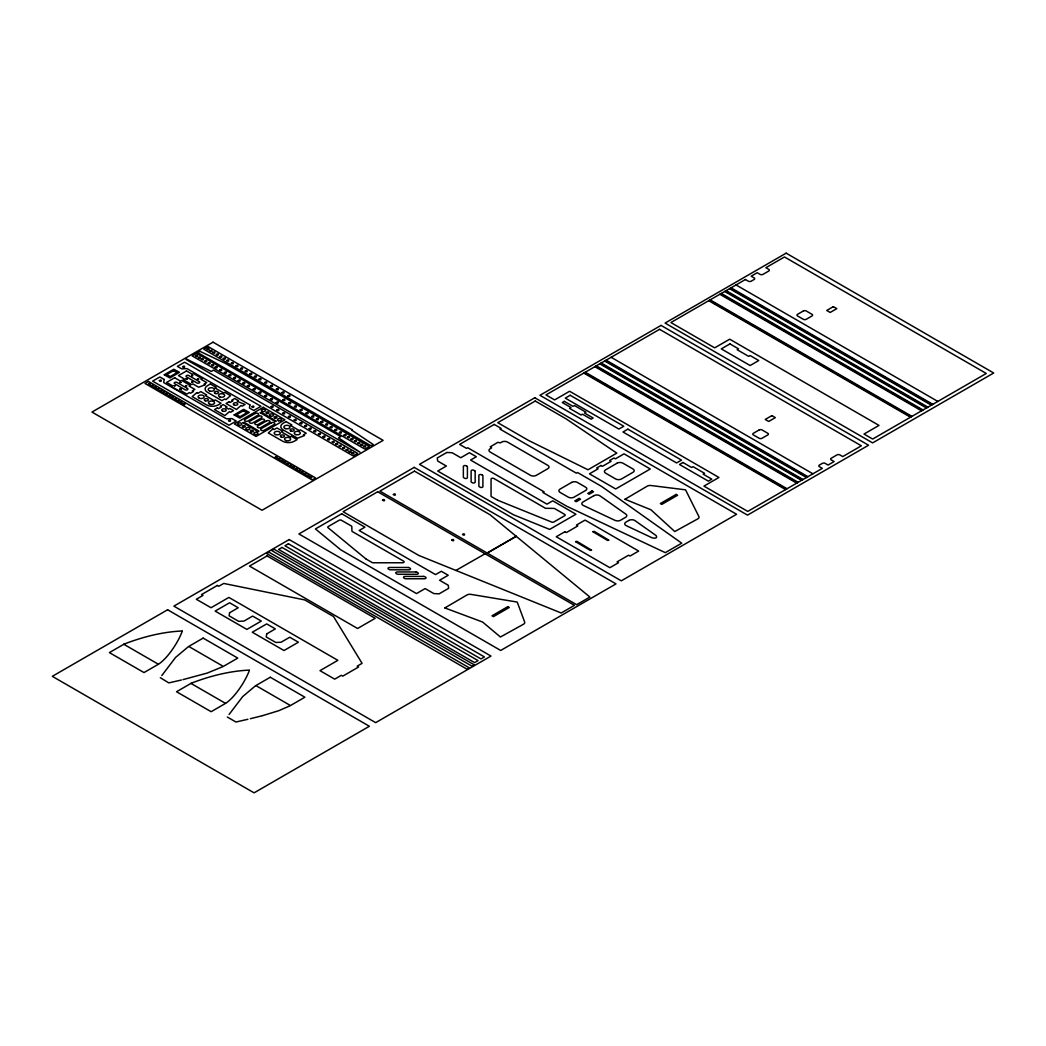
<?xml version="1.0" encoding="UTF-8"?>
<svg xmlns="http://www.w3.org/2000/svg" width="1046" height="1046" viewBox="0 0 1046 1046"><rect width="100%" height="100%" fill="white"/><g stroke="black" fill="none" stroke-linecap="round" stroke-linejoin="round"><path stroke-width="1.5" d="M179.834 389.06L181.089 389.06M181.063 389.19L179.834 389.138M185.9 378.9L187.169 378.9M187.142 379.018L185.913 378.966M197.433 378.9L198.701 378.9M198.688 378.966L197.459 379.018M182.213 631.274C178.605 641.46 168.158 657.751 158.744 664.04M249.34 670.434C245.745 680.554 235.285 696.884 225.923 703.147M229.074 714.496L242.724 696.558L255.538 685.758M161.803 675.559L175.584 657.424L188.398 646.637M160.313 677.703L168.824 682.894L181.416 680.005M227.322 717.033L235.965 722.015L247.876 719.282M455.912 570.436L485.083 553.765M487.122 553.02L516.149 536.258M487.279 553.099L516.279 536.363M222.942 666.629L207.265 673.062L182.985 679.625M290.069 705.749L278.864 710.665L262.546 715.66M124.173 644.088C142.465 636.949 162.954 631.771 182.292 630.986M191.313 683.208C209.605 676.082 230.094 670.891 249.432 670.12M262.101 715.778L250.334 718.707M497.791 500.276L551.752 522.098A1.634 0.941 0 0 0 553.844 521.993L564.683 515.717A1.634 0.941 0 0 0 564.683 514.397L554.772 508.67A1.634 0.941 0 0 0 553.648 508.395L546.182 508.317A1.634 0.941 0 0 1 545.058 508.042L493.843 478.48A1.634 0.941 0 0 0 492.065 478.284A1.634 0.941 0 0 0 491.058 479.146L491.058 496.026A1.634 0.941 0 0 0 491.542 496.693L497.582 500.171M736.044 284.93L937.831 401.429M731.036 287.82L932.823 404.318M730.317 288.238L932.104 404.737M729.598 288.657L931.385 405.155M726.133 290.644L927.92 407.142M725.414 291.063L927.201 407.561M724.695 291.481L926.481 407.979M923.017 409.98L721.309 293.442L720.576 293.861L922.297 410.398L921.578 410.817L719.857 294.266M710.156 299.875L911.942 416.373M709.436 300.294L911.223 416.792M708.717 300.699L910.504 417.197M611.139 357.301L812.925 473.799M606.131 360.19L807.917 476.688M605.412 360.609L807.198 477.107M604.693 361.014L806.479 477.512M601.241 363.014L803.014 479.513M600.522 363.433L802.295 479.931M599.789 363.851L801.576 480.349M596.338 365.852L798.19 482.311M595.605 366.257L797.47 482.716M594.886 366.675L796.738 483.134M585.263 372.232L787.05 488.744M584.544 372.651L786.317 489.149M583.825 373.069L785.598 489.567M366.048 559.009L372.088 562.5A1.634 0.941 0 0 0 373.239 562.774L402.462 562.774A1.634 0.941 0 0 0 403.978 562.186A1.634 0.941 0 0 0 403.625 561.166L352.41 531.603A1.634 0.941 0 0 1 351.927 530.95L351.809 526.635A1.634 0.941 0 0 0 351.338 525.981L341.427 520.267A1.634 0.941 0 0 0 339.113 520.267L328.261 526.53A1.634 0.941 0 0 0 328.078 527.733L365.865 558.878M624.985 499.256L650.965 509.794L674.762 531.538L697.839 518.855A4.079 2.354 0 0 0 698.872 516.541L685.548 489.829L650.978 485.514A4.079 2.354 0 0 0 647.226 486.155L624.985 499.256M148.375 384.052C151.199 386.549 150.951 381.633 148.375 384M151.252 385.713C154.285 388.171 153.657 383.202 151.252 385.713M154.141 387.386C156.769 389.897 157.057 384.941 154.167 387.281M157.018 389.047C159.607 391.531 159.973 386.719 157.044 388.942M159.345 380.666C162.143 383.15 161.895 378.273 159.371 380.574M159.907 390.707C162.418 393.283 162.875 388.236 159.907 390.707M162.784 392.368C165.556 394.878 165.49 389.897 162.784 392.368M165.673 394.041C168.563 396.512 168.197 391.57 165.673 393.989M168.55 395.702C171.099 398.199 171.544 393.374 168.576 395.597M171.426 397.362C173.832 399.899 174.656 395.022 171.452 397.271M174.316 399.036C177.415 401.455 176.539 396.591 174.329 398.984M177.192 400.696C180.121 403.168 179.716 398.173 177.192 400.696M180.082 402.357C182.906 404.854 182.658 399.938 180.095 402.305M182.645 366.741C185.325 369.277 185.39 364.361 182.658 366.688M182.958 404.018C185.992 406.476 185.364 401.507 182.958 404.018M195.51 355.941C198.073 358.451 198.583 353.522 195.524 355.888M198.387 357.601C201.211 360.099 200.845 355.235 198.4 357.549M201.277 359.262C204.375 361.641 203.591 356.869 201.303 359.17M204.741 361.262C207.409 363.786 207.5 358.856 204.741 361.21M207.134 349.246C209.854 351.744 209.945 346.841 207.147 349.194M208.193 363.263C211.096 365.747 210.625 360.765 208.193 363.263M210.024 350.907C212.783 353.417 212.743 348.475 210.037 350.855M211.658 365.263C214.535 367.734 214.208 362.779 211.658 365.211M212.9 352.58C215.711 355.025 215.568 350.175 212.926 352.476M215.11 367.251C217.372 369.839 218.522 364.884 215.123 367.211M216.365 354.568C219.072 357.078 219.189 352.136 216.378 354.516M219.83 356.568C222.602 359.066 222.51 354.11 219.83 356.568M219.725 369.918C222.445 372.415 222.51 367.512 219.738 369.866M223.282 358.569C225.844 361.079 226.341 356.163 223.295 358.517M224.341 372.585C226.89 375.135 227.348 370.101 224.341 372.585M226.747 360.569C229.754 362.975 229.1 358.229 226.773 360.465M228.943 375.239C231.767 377.737 231.519 372.821 228.956 375.2M231.349 363.224C234.448 365.642 233.611 360.805 231.362 363.171M228.525 420.61C231.284 423.146 231.166 418.139 228.525 420.61M233.559 377.907C236.252 380.404 236.37 375.501 233.585 377.802M235.965 365.891C238.723 368.414 238.593 363.42 235.965 365.891M238.174 380.574C240.933 383.098 240.815 378.09 238.174 380.574M240.58 368.558C243.47 371.042 242.999 366.113 240.593 368.506M242.79 383.228C245.496 385.778 245.509 380.77 242.79 383.228M245.195 371.212C247.889 373.71 247.824 368.898 245.222 371.121M247.392 385.896C250.269 388.314 250.046 383.542 247.418 385.791M249.798 373.88C252.361 376.455 252.674 371.395 249.798 373.88M251.825 406.685C254.44 409.169 254.74 404.371 251.851 406.593M253.158 389.23C255.721 391.753 256.218 386.759 253.171 389.177M254.413 376.534C257.094 379.044 257.238 374.115 254.426 376.495M259.029 379.201C261.513 381.738 261.945 376.9 259.055 379.11M258.924 392.551C261.487 395.074 262.01 390.132 258.937 392.498M264.795 382.535C267.763 384.993 267.227 380.051 264.795 382.535M264.69 395.885C267.789 398.265 267.018 393.479 264.716 395.78M270.561 385.856C273.268 388.367 273.372 383.451 270.561 385.804M270.456 399.206C273.163 401.756 273.189 396.709 270.456 399.206M271.136 406.659C273.934 409.143 273.673 404.266 271.162 406.554M276.327 389.19C278.89 391.688 279.217 386.876 276.353 389.086M276.222 402.54C278.798 405.05 279.269 400.121 276.236 402.488M276.902 409.98C279.687 412.503 279.478 407.522 276.902 409.98M275.203 457.285C278.014 459.782 277.805 454.853 275.216 457.233M278.092 458.946C281.047 461.391 280.59 456.474 278.105 458.893M282.093 392.512C284.93 394.996 284.747 390.001 282.093 392.512M282.917 399.86C285.833 402.357 285.362 397.402 282.917 399.86M282.668 413.314C285.414 415.85 285.31 410.869 282.668 413.314M280.969 460.606C283.793 463.09 283.531 458.226 280.995 460.515M287.859 395.846C290.37 398.369 290.971 393.427 287.859 395.793M283.858 462.267C286.343 464.803 286.957 459.874 283.858 462.227M288.683 403.194C291.481 405.665 291.442 400.749 288.696 403.141M288.435 416.635C291.167 419.119 291.115 414.321 288.461 416.543M286.735 463.94C289.193 466.529 289.703 461.534 286.735 463.94M289.624 465.601C292.344 468.124 292.265 463.182 289.624 465.601M294.449 406.515C297.43 408.947 296.776 404.161 294.475 406.423M294.201 419.969C297.116 422.453 296.633 417.511 294.201 419.969M292.501 467.261C295.22 469.759 295.26 464.869 292.514 467.209M295.39 468.935C298.175 471.38 298.045 466.594 295.417 468.83M300.215 409.849C303.209 412.294 302.595 407.391 300.215 409.849M299.967 423.303C302.516 425.814 303.039 420.871 299.967 423.251M298.267 470.595C300.947 473.08 301.183 468.137 298.293 470.491M301.156 472.256C304.046 474.753 303.615 469.785 301.156 472.256M304.569 425.957C307.655 428.35 306.909 423.552 304.595 425.866M305.981 413.17C308.23 415.759 309.394 410.803 305.994 413.131M304.033 473.916C306.753 476.466 306.74 471.406 304.033 473.916M309.185 428.625C311.878 431.161 311.917 426.127 309.185 428.625M306.909 475.59C309.721 478.087 309.511 473.158 306.923 475.538M311.747 416.504C314.571 418.975 314.454 414.033 311.76 416.452M309.799 477.251C312.754 479.696 312.309 474.779 309.812 477.198M313.8 431.292C316.611 433.789 316.376 428.847 313.8 431.24M316.363 419.171C319.095 421.708 319.03 416.635 316.363 419.171M318.415 433.946C320.743 436.496 321.606 431.645 318.429 433.855M320.965 421.826C323.776 424.323 323.567 419.394 320.978 421.773M323.018 436.613C325.685 439.137 325.79 434.195 323.031 436.561M325.581 424.493C328.601 426.925 327.829 422.1 325.607 424.388M327.633 439.281C330.379 441.817 330.301 436.757 327.633 439.281M330.196 427.16C332.955 429.684 332.824 424.676 330.196 427.16M332.249 441.935C335.073 444.432 334.694 439.568 332.249 441.883M334.812 429.814C337.23 432.377 337.897 427.474 334.812 429.762M335.701 443.935C338.512 446.42 338.289 441.543 335.727 443.831M339.414 432.482C342.147 434.953 342.081 430.168 339.44 432.377M339.166 445.936C342.055 448.407 341.611 443.543 339.179 445.884M342.617 447.923C345.35 450.473 345.324 445.413 342.617 447.923M344.029 435.149C346.827 437.633 346.762 432.652 344.042 435.097M346.082 449.924C348.763 452.447 348.828 447.544 346.095 449.872M347.494 437.136C350.567 439.608 349.704 434.626 347.494 437.136M348.959 451.584C351.221 454.173 352.371 449.218 348.972 451.545M350.946 439.137C353.509 441.647 354.019 436.718 350.959 439.085M351.848 453.258C354.672 455.69 354.476 450.931 351.874 453.153M354.411 441.137C357.431 443.596 356.804 438.614 354.411 441.137M357.863 443.138C360.844 445.557 360.216 440.771 357.889 443.033M360.752 444.798C363.537 447.322 363.328 442.327 360.752 444.798M363.629 446.459C366.623 448.917 366.008 444.014 363.629 446.459M382.535 500.197C385.673 502.629 384.771 497.7 382.535 500.197M393.374 494.549C396.186 497.046 395.963 492.117 393.388 494.497M451.715 540.141C454.526 542.639 454.304 537.709 451.728 540.089M462.554 534.493C465.261 536.99 465.195 532.166 462.58 534.388M243.012 422.689L257.708 431.397L259.016 431.187L244.359 422.375L243.025 422.649M260.31 412.699L274.993 421.42L276.314 421.211L261.657 412.385L260.323 412.634M575.601 541.684L590.297 550.405L591.605 550.196L576.947 541.37L575.627 541.619M592.899 531.708L607.595 540.429L608.903 540.207L594.246 531.394L592.912 531.669M444.864 607.935L482.611 622.043L500.433 637.001L523.562 624.187A4.079 2.354 0 0 0 524.661 622.03L517.208 602.065L470.948 594.376A4.079 2.354 0 0 0 466.934 594.978L444.864 607.935M164.287 374.782L169.923 377.959L179.467 372.324L173.767 369.238L164.3 374.756M234.134 414.909L239.769 418.086L249.301 412.412L243.666 409.352L234.134 414.909M490.404 446.812L491.62 447.897L490.182 448.721A4.079 2.354 0 0 0 490.182 452.055L530.531 475.355A4.079 2.354 0 0 0 536.297 475.355L547.829 468.7A4.079 2.354 0 0 0 547.829 465.365L507.48 442.066A4.079 2.354 0 0 0 501.714 442.066L500.276 442.903L497.883 442.301L490.417 446.76M164.17 379.476L163.699 382.535L226.603 418.845L231.911 418.583L236.239 421.08L229.022 425.238L152.638 381.136L159.842 376.978L164.17 379.476M249.902 404.92L249.445 407.992L253.76 410.477L260.977 406.319L184.58 362.217L177.375 366.375L181.703 368.872L186.999 368.61L249.902 404.92M229.584 612.76L229.113 615.819L238.684 621.35L243.993 621.076L252.635 616.081L261.291 621.076L246.869 629.404L215.162 611.099L229.584 602.771L238.227 607.765L229.584 612.76M266.704 633.889L266.233 636.949L275.817 642.479L281.113 642.218L289.755 637.223L298.411 642.218L284.002 650.534L252.282 632.229L266.704 623.913L275.346 628.894L266.704 633.889M174.067 385.699L175.323 385.778L174.094 385.647M179.834 382.378L181.089 382.457L179.834 382.378M185.6 385.699L186.855 385.778L185.626 385.647M191.68 375.54L192.935 375.619L191.68 375.514M191.68 382.195L192.935 382.274L191.719 382.091M213.044 342.173L91.97 412.072L262.049 510.265L383.124 440.366L213.044 342.173M186.528 359.066L185.953 359.406L353.143 455.925L357.601 453.349L213.476 370.14L211.24 371.422L186.528 359.066M196.661 353.365L192.189 355.941L359.955 452.147L338.551 437.869L340.787 436.587L196.661 353.365M199.969 351.312L197.733 352.607L364.923 449.126L369.395 446.55L225.256 363.341L199.969 351.312M208.285 346.671L203.826 349.259L371.016 445.779L373.252 444.498L351.848 430.22L352.424 429.893L208.285 346.671M148.44 381.437L144.976 383.437L312.166 479.97L315.631 477.97L148.44 381.437M173.531 370.637L166.759 374.546L170.223 376.547L176.996 372.638L173.531 370.637M174.695 377.763L166.628 382.431L172.394 385.752L171.243 386.419L179.886 391.413L181.036 390.746L186.803 394.081L189.404 392.577L190.555 393.244L193.432 391.583L192.281 390.916L194.87 389.413L189.117 386.092L190.267 385.425L181.612 380.43L180.461 381.097L174.695 377.763M186.528 370.938L178.461 375.592L184.227 378.914L183.076 379.58L191.719 384.575L192.882 383.908L198.635 387.242L205.278 384.745L204.114 384.078L206.716 382.588L200.95 379.253L202.1 378.587L193.458 373.592L192.294 374.259L186.528 370.938M210.39 384L207.5 385.66A8.159 4.707 0 0 0 207.5 392.315L221.922 400.644L224.798 398.971L225.949 399.637L230.565 395.65L224.798 392.315L223.648 392.982L215.005 387.988L216.156 387.321L210.39 384M196.818 392.616L192.203 396.604L206.611 404.933A8.159 4.707 0 0 0 218.143 404.933L221.033 403.272L215.267 399.938L214.103 400.605L205.461 395.61L206.611 394.943L200.845 391.622L197.969 393.283L196.818 392.616M217.372 407.94L214.482 409.601L224.864 415.589L229.479 411.601L230.63 412.268L233.506 410.607L229.767 408.437L228.603 409.104L225.727 407.443L226.877 406.776L223.138 404.606L220.248 406.279L221.399 406.946L218.522 408.607L217.372 407.94M228.917 401.834L226.041 403.495L236.422 409.483L241.025 405.495L242.175 406.162L245.065 404.488L237.285 401.324L238.436 400.67L234.683 398.5L231.807 400.16L232.957 400.827L230.068 402.501L228.917 401.834M243.365 410.764L236.592 414.674L240.057 416.674L246.83 412.765L243.365 410.764M263.278 407.325L234.461 423.97L256.074 436.457L284.904 419.812L263.278 407.325M255.211 413.484L245.117 419.315A2.04 1.177 0 0 0 245.117 420.976A2.04 1.177 0 0 0 248.007 420.976L258.087 415.157A2.04 1.177 0 0 0 258.087 413.484A2.04 1.177 0 0 0 255.211 413.484M258.519 416.23L249.876 421.224A2.04 1.177 0 0 0 249.876 422.898A2.04 1.177 0 0 0 252.766 422.898L261.408 417.903A2.04 1.177 0 0 0 261.408 416.23A2.04 1.177 0 0 0 258.519 416.23M261.121 419.394L255.355 422.728A2.04 1.177 0 0 0 255.355 424.388A2.04 1.177 0 0 0 258.231 424.388L263.997 421.067A2.04 1.177 0 0 0 263.997 419.394A2.04 1.177 0 0 0 261.121 419.394M266.599 420.897L257.944 425.892A2.04 1.177 0 0 0 257.944 427.553A2.04 1.177 0 0 0 260.833 427.553L269.476 422.558A2.04 1.177 0 0 0 269.476 420.897A2.04 1.177 0 0 0 266.599 420.897M271.359 422.806L261.265 428.638A2.04 1.177 0 0 0 261.265 430.298A2.04 1.177 0 0 0 264.141 430.298L274.235 424.467A2.04 1.177 0 0 0 274.235 422.806A2.04 1.177 0 0 0 271.359 422.806M272.901 428.938L268.299 432.939L282.708 441.255A8.159 4.707 0 0 0 294.24 441.255L297.116 439.595L291.35 436.26L290.2 436.927L281.557 431.933L282.708 431.266L276.942 427.945L274.065 429.605L272.901 428.938M286.042 421.577L283.165 423.251A8.159 4.707 0 0 0 283.165 429.906L297.574 438.222L304.491 435.554L303.34 434.901L306.216 433.227L300.464 429.906L299.3 430.573L290.657 425.578L291.808 424.911L286.042 421.577M167.608 609.766L52.3 676.331L254.086 792.842L369.382 726.264L167.608 609.766M289.193 539.566L173.884 606.144L375.671 722.642L490.979 656.064L289.193 539.566M414.216 467.392L298.908 533.957L500.694 650.455L616.002 583.89L414.216 467.392M534.807 397.768L419.511 464.332L621.285 580.831L736.593 514.266L534.807 397.768M661.033 325.398L539.958 395.296L747.511 515.129L868.572 445.23L661.033 325.398M786.147 253.158L665.086 323.07L872.625 442.889L993.7 372.991L786.147 253.158M268.94 552.17L266.625 553.504L466.974 669.165L469.275 667.832L268.94 552.17M274.026 549.228L271.725 550.562L472.06 666.224L474.374 664.903L274.026 549.228M494.222 424.428L459.625 444.393L466.542 448.394L467.693 447.727L544.09 491.829L542.926 492.496L566.854 506.303L665.295 552.654L681.731 543.175L601.45 486.338L577.523 472.517L576.372 473.184L499.975 429.082L501.139 428.415L494.222 424.428M377.698 491.764L343.114 511.729L418.779 555.426L561.205 612.995L574.437 605.346L377.698 491.764M745.419 279.517L670.878 322.547L714.693 347.847L729.69 339.192L879.006 425.408L864.009 434.064L872.665 439.045L986.273 373.461L784.487 256.963L765.868 267.711L768.758 269.371A2.04 1.177 0 0 1 768.758 271.032L762.992 274.366A2.04 1.177 0 0 1 760.102 274.366L757.226 272.705L751.185 276.183L754.074 277.844A2.04 1.177 0 0 1 754.074 279.517L751.185 281.178A2.04 1.177 0 0 1 748.308 281.178L745.419 279.517M267.07 555.923L249.484 566.082L357.588 628.489L375.161 618.33L267.07 555.923M282.054 547.437L278.602 549.438L474.609 662.615L478.074 660.614L282.054 547.437M288.421 543.763L284.957 545.764L480.977 658.941L484.442 656.94L288.421 543.763M535.238 401.036L497.765 422.676L528.609 440.484L587.996 469.772L616.813 453.127L566.082 418.845L535.238 401.036M659.581 329.32L545.973 394.917L554.628 399.912L569.612 391.256L718.929 477.46L703.945 486.115L747.759 511.416L822.313 468.373L819.423 466.712A2.04 1.177 0 0 1 819.423 465.052L822.313 463.391A2.04 1.177 0 0 1 825.189 463.391L828.066 465.052L834.107 461.561L831.23 459.9A2.04 1.177 0 0 1 831.23 458.24L836.983 454.905A2.04 1.177 0 0 1 839.873 454.905L842.749 456.579L861.368 445.818L659.581 329.32M414.491 471.131L379.894 491.11L576.634 604.693L589.879 597.044L490.156 514.828L414.491 471.131M446.825 452.46L437.241 457.991L437.712 461.051L446.354 466.045L437.712 471.04L513.377 514.724L549.66 529.394L575.928 514.227L552.733 500.825L546.966 504.159L470.569 460.057L476.335 456.723L469.419 452.735L460.776 457.73L452.12 452.735L446.825 452.46M217.372 585.446L201.512 594.599L202.95 595.436L196.321 599.253L211.031 607.739L228.904 597.423L337.858 660.34L319.984 670.656L334.694 679.142L341.323 675.311L342.761 676.147L358.621 666.995L357.17 666.158L362.073 663.334L333.543 616.565L304.713 599.92L223.713 583.446L218.81 586.27L217.372 585.446M341.715 513.769L315.434 528.936L340.839 549.882L416.517 593.579L425.16 588.584L433.815 593.579L439.111 593.84L448.682 588.31L448.224 585.25L439.582 580.255L448.224 575.261L441.307 571.273L435.541 574.594L359.144 530.492L364.91 527.171L341.715 513.769M123.82 644.271L109.399 652.599L143.995 672.565L158.404 664.249L123.82 644.271M570.162 395.27L565.271 398.108L618.879 429.056L623.782 426.232L570.162 395.27M564.33 401.363L562.317 402.54L570.972 407.522L569.521 408.358L581.053 415.014L582.491 414.19L591.147 419.171L593.16 418.008L584.518 413.013L585.956 412.189L574.424 405.534L572.986 406.358L564.33 401.363M203.146 638.112L188.738 646.441L223.321 666.407L237.743 658.091L203.146 638.112M729.938 343.899L721.282 348.88L750.113 365.525L758.755 360.53L750.113 355.548L748.675 356.372L737.142 349.717L738.581 348.88L729.938 343.899M803.341 310.976L797.575 314.31A2.04 1.177 0 0 0 797.575 315.97L803.341 319.305A2.04 1.177 0 0 0 806.231 319.305L811.997 315.97A2.04 1.177 0 0 0 811.997 314.31L806.231 310.976A2.04 1.177 0 0 0 803.341 310.976M833.348 306.635L826.719 310.466L830.171 312.466L836.8 308.635L833.348 306.635M627.888 429.161L622.985 431.998L676.605 462.947L681.508 460.122L627.888 429.161M190.96 683.404L176.539 691.733L211.135 711.698L225.544 703.383L190.96 683.404M571.626 482.428L560.094 489.083A4.079 2.354 0 0 0 560.094 492.405L568.305 497.151A4.079 2.354 0 0 0 574.071 497.151L585.603 490.496A4.079 2.354 0 0 0 585.603 487.161L577.392 482.428A4.079 2.354 0 0 0 571.626 482.428M600.992 465.496L596.665 467.993L598.103 468.83L589.46 473.812L615.689 488.966L650.285 468.987L624.044 453.846L615.401 458.841L613.963 458.004L609.635 460.502L611.073 461.338L602.431 466.333L600.992 465.496M617.127 463.169L605.595 469.824A4.079 2.354 0 0 0 605.595 473.145L615.689 478.976A4.079 2.354 0 0 0 621.455 478.976L632.987 472.321A4.079 2.354 0 0 0 632.987 468.987L622.893 463.169A4.079 2.354 0 0 0 617.127 463.169M579.105 498.406L574.79 500.903L576.228 501.727L580.556 499.23L579.105 498.406M592.075 490.914L587.76 493.411L589.199 494.235L593.527 491.751L592.075 490.914M270.286 677.246L255.878 685.561L290.461 705.54L304.883 697.211L270.286 677.246M593.945 495.66L583.027 501.962A4.079 2.354 0 0 0 583.328 505.453L615.087 520.398A4.079 2.354 0 0 0 620.553 520.241L625.6 517.325A4.079 2.354 0 0 0 625.887 514.174L599.986 495.843A4.079 2.354 0 0 0 593.945 495.66M682.973 462.502L679.508 464.502L708.338 481.147L711.803 479.146L703.147 474.152L704.586 473.328L693.053 466.66L691.615 467.497L682.973 462.502M564.879 531.747L556.237 536.742L609.857 567.69L618.5 562.709L617.062 561.872L628.594 555.217L630.032 556.041L638.675 551.059L585.067 520.097L576.411 525.092L577.85 525.929L566.331 532.584L564.879 531.747M771.87 415.615L765.227 419.446L768.692 421.446L775.321 417.615L771.87 415.615M759.161 429.945L753.395 433.279A2.04 1.177 0 0 0 753.395 434.94L759.161 438.261A2.04 1.177 0 0 0 762.037 438.261L767.803 434.94A2.04 1.177 0 0 0 767.803 433.279L762.037 429.945A2.04 1.177 0 0 0 759.161 429.945M628.908 520.411L625.9 522.15A4.079 2.354 0 0 0 626.201 525.641L651.606 537.592A4.079 2.354 0 0 0 656.104 537.853A4.079 2.354 0 0 0 655.659 535.251L634.948 520.594A4.079 2.354 0 0 0 628.908 520.411M676.187 494.405L660.327 503.557L661.778 504.394L677.625 495.229L676.187 494.405M507.833 606.641L491.986 615.793L493.424 616.63L509.284 607.478L507.833 606.641M408.11 567.481L389.661 567.481A1.634 0.941 0 0 0 388.158 568.056A1.634 0.941 0 0 0 388.511 569.089L389.295 569.534A1.634 0.941 0 0 0 390.446 569.809L408.894 569.809A1.634 0.941 0 0 0 410.398 569.233A1.634 0.941 0 0 0 410.045 568.2L409.274 567.756A1.634 0.941 0 0 0 408.11 567.481M415.863 571.953L397.415 571.953A1.634 0.941 0 0 0 395.911 572.541A1.634 0.941 0 0 0 396.264 573.561L397.035 574.006A1.634 0.941 0 0 0 398.199 574.28L416.648 574.28A1.634 0.941 0 0 0 418.152 573.705A1.634 0.941 0 0 0 417.799 572.672L417.027 572.227A1.634 0.941 0 0 0 415.863 571.953M423.617 576.424L405.168 576.424A1.634 0.941 0 0 0 403.664 577.013A1.634 0.941 0 0 0 404.018 578.033L404.789 578.49A1.634 0.941 0 0 0 405.953 578.765L424.401 578.765A1.634 0.941 0 0 0 425.905 578.177A1.634 0.941 0 0 0 425.552 577.157L424.781 576.712A1.634 0.941 0 0 0 423.617 576.424M466.921 466.268L466.15 465.823A1.634 0.941 0 0 0 464.372 465.614A1.634 0.941 0 0 0 463.365 466.49L463.365 477.133A1.634 0.941 0 0 0 463.849 477.8L464.62 478.244A1.634 0.941 0 0 0 466.398 478.453A1.634 0.941 0 0 0 467.405 477.591L467.405 466.934A1.634 0.941 0 0 0 466.921 466.268M474.675 470.739L473.903 470.295A1.634 0.941 0 0 0 472.125 470.099A1.634 0.941 0 0 0 471.118 470.962L471.118 481.618A1.634 0.941 0 0 0 471.589 482.284L472.374 482.729A1.634 0.941 0 0 0 474.152 482.925A1.634 0.941 0 0 0 475.159 482.062L475.159 471.406A1.634 0.941 0 0 0 474.675 470.739M482.428 475.224L481.657 474.779A1.634 0.941 0 0 0 479.879 474.57A1.634 0.941 0 0 0 478.872 475.433L478.872 486.089A1.634 0.941 0 0 0 479.343 486.756L480.127 487.201A1.634 0.941 0 0 0 481.905 487.41A1.634 0.941 0 0 0 482.912 486.534L482.912 475.891A1.634 0.941 0 0 0 482.428 475.224M199.224 381.581L188.842 375.592A1.634 0.941 0 0 0 186.528 375.592A1.634 0.941 0 0 0 186.528 376.926L196.91 382.914A1.634 0.941 0 0 0 199.224 382.914A1.634 0.941 0 0 0 199.224 381.581M187.378 388.419L177.009 382.431A1.634 0.941 0 0 0 174.695 382.431A1.634 0.941 0 0 0 174.695 383.751L185.077 389.753A1.634 0.941 0 0 0 187.378 389.753A1.634 0.941 0 0 0 187.378 388.419M275.699 434.626A3.06 1.765 0 0 0 280.289 433.096A3.06 1.765 0 0 0 275.699 431.567A3.06 1.765 0 0 0 275.699 434.626M286.081 440.614A3.06 1.765 0 0 0 290.67 439.085A3.06 1.765 0 0 0 286.081 437.568A3.06 1.765 0 0 0 286.081 440.614M281.282 437.071A2.04 1.177 0 0 0 284.447 436.182A2.04 1.177 0 0 0 281.531 435.031A2.04 1.177 0 0 0 281.282 437.071M290.958 431.044A2.04 1.177 0 0 0 294.135 430.154A2.04 1.177 0 0 0 291.206 429.004A2.04 1.177 0 0 0 290.958 431.044M285.375 428.599A3.06 1.765 0 0 0 289.964 427.069A3.06 1.765 0 0 0 285.375 425.539A3.06 1.765 0 0 0 285.375 428.599M295.757 434.587A3.06 1.765 0 0 0 300.346 433.07A3.06 1.765 0 0 0 295.757 431.54A3.06 1.765 0 0 0 295.757 434.587M254.91 434.391A2.04 1.177 0 0 0 257.97 433.371A2.04 1.177 0 0 0 254.91 432.351A2.04 1.177 0 0 0 254.91 434.391M243.025 427.069A1.425 0.824 0 0 0 245.248 426.441A1.425 0.824 0 0 0 243.195 425.644A1.425 0.824 0 0 0 243.025 427.069M251.184 431.763A1.425 0.824 0 0 0 253.328 431.044A1.425 0.824 0 0 0 251.184 430.337A1.425 0.824 0 0 0 251.184 431.763M274.732 418.086A1.425 0.824 0 0 0 276.955 417.459A1.425 0.824 0 0 0 274.915 416.661A1.425 0.824 0 0 0 274.732 418.086M246.712 429.697A2.04 1.177 0 0 0 249.889 428.795A2.04 1.177 0 0 0 246.974 427.657A2.04 1.177 0 0 0 246.712 429.697M238.645 425.029A2.04 1.177 0 0 0 241.822 424.14A2.04 1.177 0 0 0 238.893 423.002A2.04 1.177 0 0 0 238.645 425.029M262.402 411.431A2.04 1.177 0 0 0 265.462 410.411A2.04 1.177 0 0 0 262.402 409.391A2.04 1.177 0 0 0 262.402 411.431M270.483 416.086A2.04 1.177 0 0 0 273.529 415.066A2.04 1.177 0 0 0 270.483 414.046A2.04 1.177 0 0 0 270.483 416.086M278.55 420.754A2.04 1.177 0 0 0 281.609 419.734A2.04 1.177 0 0 0 278.55 418.714A2.04 1.177 0 0 0 278.55 420.754M266.665 413.418A1.425 0.824 0 0 0 268.887 412.804A1.425 0.824 0 0 0 266.835 411.993A1.425 0.824 0 0 0 266.665 413.418M219.922 396.944A3.06 1.765 0 0 0 224.681 395.61A3.06 1.765 0 0 0 220.288 393.884A3.06 1.765 0 0 0 219.922 396.944M209.723 391.021A3.06 1.765 0 0 0 214.312 389.491A3.06 1.765 0 0 0 209.723 387.961A3.06 1.765 0 0 0 209.723 391.021M215.293 393.453A2.04 1.177 0 0 0 218.47 392.564A2.04 1.177 0 0 0 215.554 391.426A2.04 1.177 0 0 0 215.293 393.453M234.291 405.064A2.236 1.294 0 0 0 237.782 404.083A2.236 1.294 0 0 0 234.566 402.828A2.236 1.294 0 0 0 234.291 405.064M222.746 411.17A2.236 1.294 0 0 0 226.237 410.189A2.236 1.294 0 0 0 223.02 408.934A2.236 1.294 0 0 0 222.746 411.17M199.42 398.238A3.06 1.765 0 0 0 204.192 396.905A3.06 1.765 0 0 0 199.799 395.192A3.06 1.765 0 0 0 199.42 398.238M209.801 404.227A3.06 1.765 0 0 0 214.561 402.893A3.06 1.765 0 0 0 210.181 401.18A3.06 1.765 0 0 0 209.801 404.227M205.186 400.749A2.04 1.177 0 0 0 208.363 399.86A2.04 1.177 0 0 0 205.434 398.709A2.04 1.177 0 0 0 205.186 400.749"/></g></svg>
